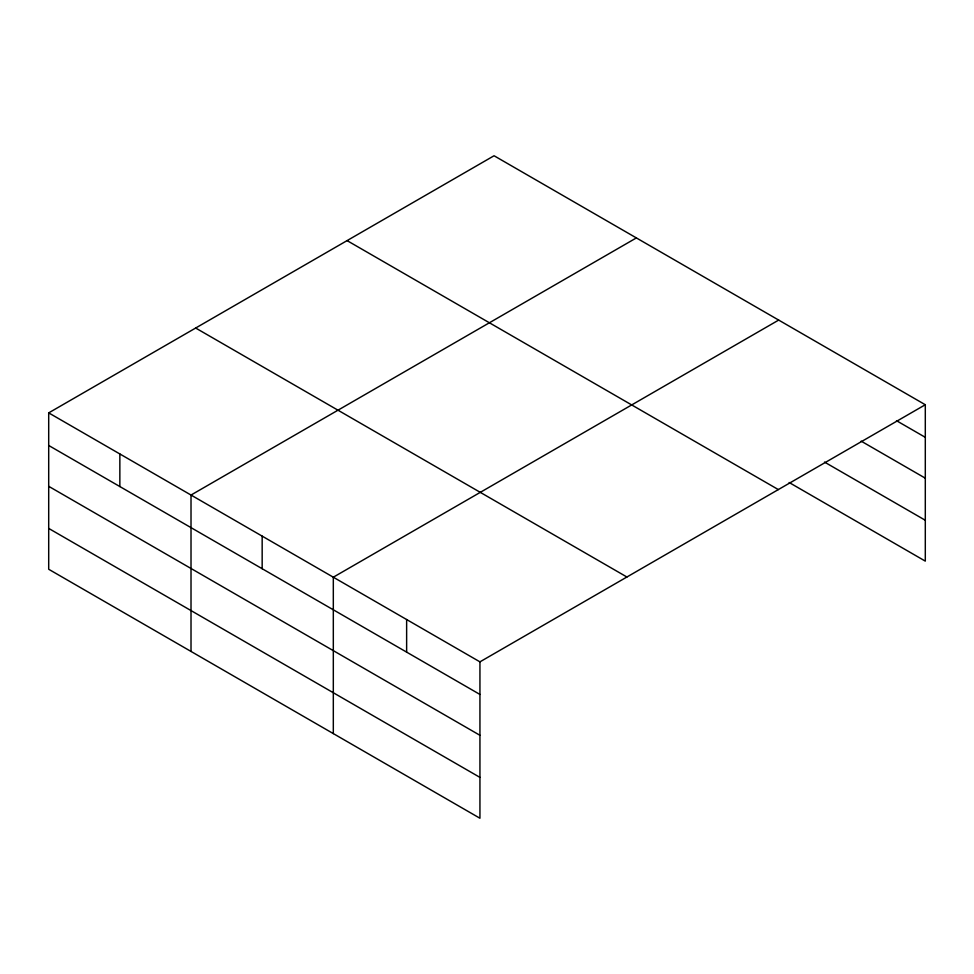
<?xml version="1.0" encoding="UTF-8"?>
<svg xmlns="http://www.w3.org/2000/svg" width="974" height="974" viewBox="0 0 974 974"><rect width="100%" height="100%" fill="white"/><g stroke="black" fill="none" stroke-linecap="round" stroke-linejoin="round"><path stroke-width="1.46" d="M925.3 404.734L494.062 155.755L48.7 412.879L48.7 569.266L479.938 818.245L479.938 661.857L925.3 404.734L925.3 561.121L789.147 482.507M636.363 237.924L191.014 495.048L191.014 651.423M778.676 320.081L333.315 577.205L333.315 733.592M896.494 420.695L925.3 437.326M861.15 441.137L925.3 478.173M824.491 462.066L925.3 520.262M347.085 240.615L778.336 489.581M195.664 328.031L626.915 577.01M48.7 412.879L479.938 661.857M48.7 445.471L479.938 694.45M48.7 486.318L479.938 735.297M48.7 528.419L479.938 777.386M406.633 619.537L406.633 652.117M262.164 536.126L262.164 568.719M119.851 453.969L119.851 486.55"/></g></svg>
